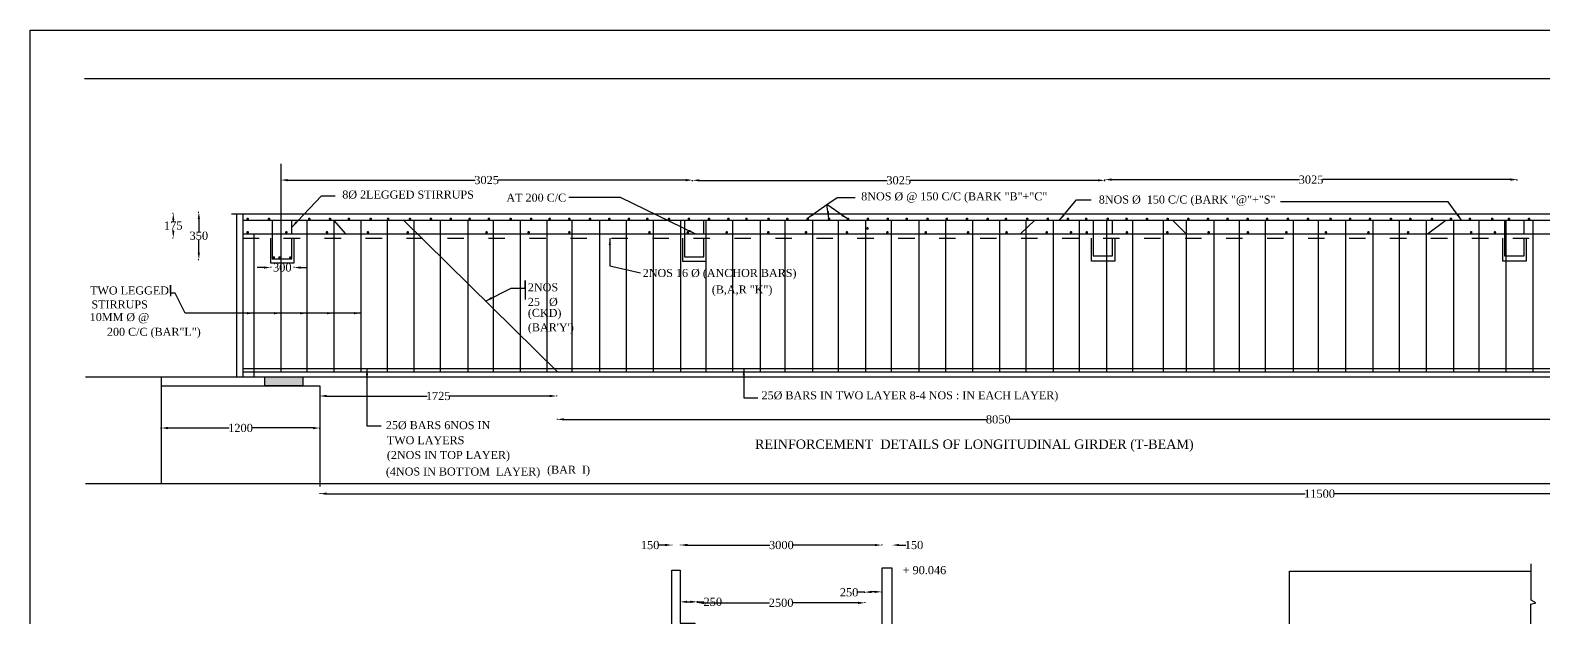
# Model space of a CAD drawing. Header units: millimetres. Extents: x 873 to 18870, y 107 to 12113.
# Drawn here: x 873 to 11954, y 7812 to 12113 of the extents above; entities that cross this region are included whole.
import ezdxf

# ---------------------------------------------------------------- set-up
doc = ezdxf.new("R2010")
doc.units = ezdxf.units.MM
doc.header["$MEASUREMENT"] = 0
doc.linetypes.add('ACAD_ISO03W100', pattern=[30, 12, -18])
for name, color, linetype in [('DIM', 5, 'Continuous'), ('DO LINE', 3, 'Continuous'), ('DWG.LINE', 10, 'Continuous'), ('HATCH', 2, 'Continuous'), ('TEXT', 7, 'Continuous')]:
    doc.layers.add(name, color=color, linetype=linetype)
doc.layers.add('TITLE', color=7, linetype='Continuous', lineweight=30)
doc.styles.get("Standard").update_dxf_attribs({"font": 'times.ttf', "height": 60})
doc.dimstyles.get("Standard").update_dxf_attribs({"dimtxt": 60, "dimasz": 50, "dimexe": 0.18, "dimexo": 0.0625, "dimgap": 0.09, "dimtad": 0, "dimtih": 1, "dimtoh": 1, "dimdec": 0, "dimzin": 0, "dimdsep": 46, "dimtxsty": 'Standard', "dimcen": 300, "dimclrd": 5, "dimclre": 5, "dimclrt": 4, "dimadec": 0, "dimazin": 0, "dimtfac": 1, "dimtdec": 0, "dimtofl": 0, "dimtmove": 0, "dimatfit": 3, "dimfxl": 0, "dimtolj": 1, "dimtzin": 0, "dimarcsym": 0})

# ---------------------------------------------------------------- blocks, each defined once
blk = doc.blocks.new('*D25')
at = {"layer": 'Defpoints', "color": 0, "ltscale": 0.2}
for p in [(5571, 8345), (5632, 8345), (5632, 8344)]:
    blk.add_point(p, dxfattribs=at)
at = {"layer": 'DIM', "color": 5, "lineweight": -2, "ltscale": 0.2}
for p, q in [((5521, 8344), (5471, 8344)), ((5571, 8345), (5571, 8344)), ((5632, 8345), (5632, 8344)), ((5682, 8344), (5732, 8344))]:
    blk.add_line(p, q, dxfattribs=at)
at = {"layer": 'DIM', "color": 5, "ltscale": 0.2}
for points in [[(5521, 8353), (5521, 8336), (5571, 8344)], [(5682, 8353), (5682, 8336), (5632, 8344)]]:
    blk.add_solid(points, dxfattribs=at)
at = {"layer": 'DIM', "color": 4, "ltscale": 0.2, "insert": (5411, 8344), "char_height": 60, "attachment_point": 5}
blk.add_mtext('\\A1;150', dxfattribs=at)
blk = doc.blocks.new('*D26')
at = {"layer": 'Defpoints', "color": 0, "ltscale": 0.2}
for p in [(5637, 8345), (7108, 8374), (7108, 8344)]:
    blk.add_point(p, dxfattribs=at)
at = {"layer": 'DIM', "color": 5, "lineweight": -2, "ltscale": 0.2}
for p, q in [((5637, 8345), (5637, 8344)), ((5687, 8344), (6287, 8344)), ((7058, 8344), (6457, 8344)), ((7108, 8349), (7108, 8344))]:
    blk.add_line(p, q, dxfattribs=at)
at = {"layer": 'DIM', "color": 5, "ltscale": 0.2}
for points in [[(5687, 8352), (5687, 8336), (5637, 8344)], [(7058, 8352), (7058, 8336), (7108, 8344)]]:
    blk.add_solid(points, dxfattribs=at)
at = {"layer": 'DIM', "color": 4, "ltscale": 0.2, "insert": (6372, 8344), "char_height": 60, "attachment_point": 5}
blk.add_mtext('\\A1;3000', dxfattribs=at)
blk = doc.blocks.new('*D27')
at = {"layer": 'Defpoints', "color": 0, "ltscale": 0.2}
for p in [(7108, 8344), (7183, 8344), (7183, 8344)]:
    blk.add_point(p, dxfattribs=at)
at = {"layer": 'DIM', "color": 5, "lineweight": -2, "ltscale": 0.2}
for p, q in [((7058, 8344), (7008, 8344)), ((7108, 8344), (7108, 8344)), ((7183, 8344), (7183, 8344)), ((7233, 8344), (7283, 8344))]:
    blk.add_line(p, q, dxfattribs=at)
at = {"layer": 'DIM', "color": 5, "ltscale": 0.2}
for points in [[(7058, 8352), (7058, 8336), (7108, 8344)], [(7233, 8352), (7233, 8336), (7183, 8344)]]:
    blk.add_solid(points, dxfattribs=at)
at = {"layer": 'DIM', "color": 4, "ltscale": 0.2, "insert": (7343, 8344), "char_height": 60, "attachment_point": 5}
blk.add_mtext('\\A1;150', dxfattribs=at)
blk = doc.blocks.new('*D40')
at = {"layer": 'Defpoints', "color": 0, "ltscale": 0.2}
for p in [(5632, 7966), (5756, 7966), (5756, 7928)]:
    blk.add_point(p, dxfattribs=at)
at = {"layer": 'DIM', "color": 5, "lineweight": -2, "ltscale": 0.2}
for p, q in [((5632, 7933), (5632, 7928)), ((5682, 7928), (5706, 7928)), ((5756, 7933), (5756, 7928)), ((5756, 7928), (5806, 7928))]:
    blk.add_line(p, q, dxfattribs=at)
at = {"layer": 'DIM', "color": 5, "ltscale": 0.2}
for points in [[(5682, 7937), (5682, 7920), (5632, 7928)], [(5706, 7937), (5706, 7920), (5756, 7928)]]:
    blk.add_solid(points, dxfattribs=at)
at = {"layer": 'DIM', "color": 4, "ltscale": 0.2, "insert": (5870, 7928), "char_height": 60, "attachment_point": 5}
blk.add_mtext('\\A1;250', dxfattribs=at)
blk = doc.blocks.new('*D28')
at = {"layer": 'Defpoints', "color": 0, "ltscale": 0.2}
for p in [(5756, 7928), (6983, 7928), (6983, 7921)]:
    blk.add_point(p, dxfattribs=at)
at = {"layer": 'DIM', "color": 5, "lineweight": -2, "ltscale": 0.2}
for p, q in [((5756, 7926), (5756, 7921)), ((5806, 7921), (6284, 7921)), ((6933, 7921), (6456, 7921)), ((6983, 7926), (6983, 7921))]:
    blk.add_line(p, q, dxfattribs=at)
at = {"layer": 'DIM', "color": 5, "ltscale": 0.2}
for points in [[(5806, 7929), (5806, 7912), (5756, 7921)], [(6933, 7929), (6933, 7912), (6983, 7921)]]:
    blk.add_solid(points, dxfattribs=at)
at = {"layer": 'DIM', "color": 4, "ltscale": 0.2, "insert": (6370, 7921), "char_height": 60, "attachment_point": 5}
blk.add_mtext('\\A1;2500', dxfattribs=at)
blk = doc.blocks.new('*D29')
at = {"layer": 'Defpoints', "color": 0, "ltscale": 0.2}
for p in [(7106, 8002), (6983, 7921), (7108, 7923)]:
    blk.add_point(p, dxfattribs=at)
at = {"layer": 'DIM', "color": 5, "lineweight": -2, "ltscale": 0.2}
for p, q in [((6982, 7999), (6932, 7998)), ((6982, 7994), (6982, 8000)), ((7056, 8001), (7032, 8001)), ((7106, 7997), (7106, 8002))]:
    blk.add_line(p, q, dxfattribs=at)
at = {"layer": 'DIM', "color": 5, "ltscale": 0.2}
for points in [[(7032, 8009), (7032, 7992), (6982, 7999)], [(7056, 8009), (7056, 7993), (7106, 8002)]]:
    blk.add_solid(points, dxfattribs=at)
at = {"layer": 'DIM', "color": 4, "ltscale": 0.2, "insert": (6868, 7998), "char_height": 60, "attachment_point": 5}
blk.add_mtext('\\A1;250', dxfattribs=at)
blk = doc.blocks.new('*D82')
at = {"layer": 'Defpoints', "color": 0, "ltscale": 0.2}
for p in [(1908, 10773), (1920, 10773), (1908, 10593)]:
    blk.add_point(p, dxfattribs=at)
at = {"layer": 'DIM', "color": 5, "lineweight": -2, "ltscale": 0.2}
for p, q in [((1915, 10773), (1920, 10773)), ((1920, 10723), (1920, 10714)), ((1920, 10643), (1920, 10652)), ((1915, 10593), (1920, 10593))]:
    blk.add_line(p, q, dxfattribs=at)
at = {"layer": 'DIM', "color": 5, "ltscale": 0.2}
for points in [[(1912, 10723), (1928, 10723), (1920, 10773)], [(1912, 10643), (1928, 10643), (1920, 10593)]]:
    blk.add_solid(points, dxfattribs=at)
at = {"layer": 'DIM', "color": 4, "ltscale": 0.2, "insert": (1920, 10683), "char_height": 60, "attachment_point": 5}
blk.add_mtext('\\A1;175', dxfattribs=at)
blk = doc.blocks.new('*D83')
at = {"layer": 'Defpoints', "color": 0, "ltscale": 0.2}
for p in [(2042, 10782), (2107, 10782), (2042, 10434)]:
    blk.add_point(p, dxfattribs=at)
at = {"layer": 'DIM', "color": 5, "lineweight": -2, "ltscale": 0.2}
for p, q in [((2102, 10782), (2107, 10782)), ((2107, 10732), (2107, 10638)), ((2107, 10484), (2107, 10577)), ((2102, 10434), (2107, 10434))]:
    blk.add_line(p, q, dxfattribs=at)
at = {"layer": 'DIM', "color": 5, "ltscale": 0.2}
for points in [[(2099, 10732), (2115, 10732), (2107, 10782)], [(2099, 10484), (2115, 10484), (2107, 10434)]]:
    blk.add_solid(points, dxfattribs=at)
at = {"layer": 'DIM', "color": 4, "ltscale": 0.2, "insert": (2107, 10608), "char_height": 60, "attachment_point": 5}
blk.add_mtext('\\A1;350', dxfattribs=at)
blk = doc.blocks.new('*D87')
at = {"layer": 'Defpoints', "color": 0, "ltscale": 0.2}
for p in [(2633, 10408), (2803, 10408), (2803, 10376)]:
    blk.add_point(p, dxfattribs=at)
at = {"layer": 'DIM', "color": 5, "lineweight": -2, "ltscale": 0.2}
for p, q in [((2583, 10376), (2533, 10376)), ((2633, 10381), (2633, 10375)), ((2803, 10381), (2803, 10375)), ((2853, 10376), (2903, 10376))]:
    blk.add_line(p, q, dxfattribs=at)
at = {"layer": 'DIM', "color": 5, "ltscale": 0.2}
for points in [[(2583, 10384), (2583, 10367), (2633, 10376)], [(2853, 10384), (2853, 10367), (2803, 10376)]]:
    blk.add_solid(points, dxfattribs=at)
at = {"layer": 'DIM', "color": 4, "ltscale": 0.2, "insert": (2718, 10376), "char_height": 60, "attachment_point": 5}
blk.add_mtext('\\A1;300', dxfattribs=at)
blk = doc.blocks.new('*D88')
at = {"layer": 'Defpoints', "color": 0, "ltscale": 0.2}
for p in [(2992, 9201), (1832, 9185), (2992, 9185)]:
    blk.add_point(p, dxfattribs=at)
at = {"layer": 'DIM', "color": 5, "lineweight": -2, "ltscale": 0.2}
for p, q in [((1832, 9196), (1832, 9201)), ((1882, 9201), (2330, 9201)), ((2942, 9201), (2494, 9201)), ((2992, 9196), (2992, 9201))]:
    blk.add_line(p, q, dxfattribs=at)
at = {"layer": 'DIM', "color": 5, "ltscale": 0.2}
for points in [[(1882, 9209), (1882, 9192), (1832, 9201)], [(2942, 9209), (2942, 9192), (2992, 9201)]]:
    blk.add_solid(points, dxfattribs=at)
at = {"layer": 'DIM', "color": 4, "ltscale": 0.2, "insert": (2412, 9201), "char_height": 60, "attachment_point": 5}
blk.add_mtext('\\A1;1200', dxfattribs=at)
blk = doc.blocks.new('*D89')
at = {"layer": 'Defpoints', "color": 0, "ltscale": 0.2}
for p in [(2992, 9444), (4726, 9444), (4726, 9435)]:
    blk.add_point(p, dxfattribs=at)
at = {"layer": 'DIM', "color": 5, "lineweight": -2, "ltscale": 0.2}
for p, q in [((2992, 9440), (2992, 9435)), ((3042, 9435), (3779, 9435)), ((4676, 9435), (3940, 9435)), ((4726, 9440), (4726, 9435))]:
    blk.add_line(p, q, dxfattribs=at)
at = {"layer": 'DIM', "color": 5, "ltscale": 0.2}
for points in [[(3042, 9444), (3042, 9427), (2992, 9435)], [(4676, 9444), (4676, 9427), (4726, 9435)]]:
    blk.add_solid(points, dxfattribs=at)
at = {"layer": 'DIM', "color": 4, "ltscale": 0.2, "insert": (3859, 9435), "char_height": 60, "attachment_point": 5}
blk.add_mtext('\\A1;1725', dxfattribs=at)
blk = doc.blocks.new('*D84')
at = {"layer": 'Defpoints', "color": 0, "ltscale": 0.2}
for p in [(4731, 9272), (12763, 9272), (12763, 9264)]:
    blk.add_point(p, dxfattribs=at)
at = {"layer": 'DIM', "color": 5, "lineweight": -2, "ltscale": 0.2}
for p, q in [((4731, 9269), (4731, 9264)), ((4781, 9264), (7876, 9264)), ((12713, 9264), (8044, 9264)), ((12763, 9269), (12763, 9264))]:
    blk.add_line(p, q, dxfattribs=at)
at = {"layer": 'DIM', "color": 5, "ltscale": 0.2}
for points in [[(4781, 9273), (4781, 9256), (4731, 9264)], [(12713, 9273), (12713, 9256), (12763, 9264)]]:
    blk.add_solid(points, dxfattribs=at)
at = {"layer": 'DIM', "color": 4, "ltscale": 0.2, "insert": (7960, 9264), "char_height": 60, "attachment_point": 5}
blk.add_mtext('\\A1;8050', dxfattribs=at)
blk = doc.blocks.new('*D85')
at = {"layer": 'Defpoints', "color": 0, "ltscale": 0.2}
for p in [(5721, 11007), (8740, 11014), (8740, 11007)]:
    blk.add_point(p, dxfattribs=at)
at = {"layer": 'DIM', "color": 5, "lineweight": -2, "ltscale": 0.2}
for p, q in [((5721, 11009), (5721, 11014)), ((5771, 11014), (7147, 11014)), ((8690, 11014), (7315, 11014)), ((8740, 11009), (8740, 11014))]:
    blk.add_line(p, q, dxfattribs=at)
at = {"layer": 'DIM', "color": 5, "ltscale": 0.2}
for points in [[(5771, 11022), (5771, 11006), (5721, 11014)], [(8690, 11022), (8690, 11006), (8740, 11014)]]:
    blk.add_solid(points, dxfattribs=at)
at = {"layer": 'DIM', "color": 4, "ltscale": 0.2, "insert": (7231, 11014), "char_height": 60, "attachment_point": 5}
blk.add_mtext('\\A1;3025', dxfattribs=at)
blk = doc.blocks.new('*D91')
at = {"layer": 'Defpoints', "color": 0, "ltscale": 0.2}
for p in [(2992, 8793), (14501, 8793), (14501, 8720)]:
    blk.add_point(p, dxfattribs=at)
at = {"layer": 'DIM', "color": 5, "lineweight": -2, "ltscale": 0.2}
for p, q in [((2992, 8725), (2992, 8720)), ((3042, 8720), (10208, 8720)), ((14451, 8720), (10416, 8720)), ((14501, 8725), (14501, 8720))]:
    blk.add_line(p, q, dxfattribs=at)
at = {"layer": 'DIM', "color": 5, "ltscale": 0.2}
for points in [[(3042, 8729), (3042, 8712), (2992, 8720)], [(14451, 8729), (14451, 8712), (14501, 8720)]]:
    blk.add_solid(points, dxfattribs=at)
at = {"layer": 'DIM', "color": 4, "ltscale": 0.2, "insert": (10312, 8720), "char_height": 60, "attachment_point": 5}
blk.add_mtext('\\A1;11500', dxfattribs=at)
blk = doc.blocks.new('*D92')
at = {"layer": 'Defpoints', "color": 0, "ltscale": 0.2}
for p in [(2708, 11016), (2708, 11016), (5721, 11009)]:
    blk.add_point(p, dxfattribs=at)
at = {"layer": 'DIM', "color": 5, "lineweight": -2, "ltscale": 0.2}
for p, q in [((2708, 11016), (2708, 11016)), ((2758, 11016), (4131, 11016)), ((5671, 11016), (4298, 11016)), ((5721, 11011), (5721, 11016))]:
    blk.add_line(p, q, dxfattribs=at)
at = {"layer": 'DIM', "color": 5, "ltscale": 0.2}
for points in [[(2758, 11024), (2758, 11007), (2708, 11016)], [(5671, 11024), (5671, 11007), (5721, 11016)]]:
    blk.add_solid(points, dxfattribs=at)
at = {"layer": 'DIM', "color": 4, "ltscale": 0.2, "insert": (4214, 11016), "char_height": 60, "attachment_point": 5}
blk.add_mtext('\\A1;3025', dxfattribs=at)
blk = doc.blocks.new('*D93')
at = {"layer": 'Defpoints', "color": 0, "ltscale": 0.2}
for p in [(8740, 11013), (11760, 11019), (11760, 11013)]:
    blk.add_point(p, dxfattribs=at)
at = {"layer": 'DIM', "color": 5, "lineweight": -2, "ltscale": 0.2}
for p, q in [((8740, 11014), (8740, 11019)), ((8790, 11019), (10166, 11019)), ((11710, 11019), (10334, 11019)), ((11760, 11014), (11760, 11019))]:
    blk.add_line(p, q, dxfattribs=at)
at = {"layer": 'DIM', "color": 5, "ltscale": 0.2}
for points in [[(8790, 11028), (8790, 11011), (8740, 11019)], [(11710, 11028), (11710, 11011), (11760, 11019)]]:
    blk.add_solid(points, dxfattribs=at)
at = {"layer": 'DIM', "color": 4, "ltscale": 0.2, "insert": (10250, 11019), "char_height": 60, "attachment_point": 5}
blk.add_mtext('\\A1;3025', dxfattribs=at)

msp = doc.modelspace()

# ---------------------------------------------------------------- hatches: boundary and pattern name
at = {"layer": 'HATCH', "ltscale": 0.2}
msp.add_hatch(color=256, dxfattribs=at).paths.add_polyline_path([(2589.2, 9576.3), (2589.2, 9510), (2868.9, 9510), (2868.9, 9576.3)])

# ---------------------------------------------------------------- linework, layer by layer
at = {"layer": 'DIM', "ltscale": 0.2}
for points in [[(6779.8, 10888), (6911.7, 10888)], [(2005.8, 10041.5), (1934, 10189.2), (1898.9, 10189.2), (1898.9, 10247.2), (1898.9, 10166.9)], [(4496.1, 10224.2), (4496.1, 10282), (4496.1, 10141.5)], [(3292.2, 10041.5), (2005.8, 10041.5)]]:
    msp.add_lwpolyline(points, dxfattribs=at)
at = {"layer": 'DO LINE', "linetype": 'ACAD_ISO03W100', "ltscale": 10}
msp.add_lwpolyline([(2428, 10590), (15545.2, 10590)], dxfattribs=at)
at = {"layer": 'DWG.LINE', "ltscale": 0.2}
for points in [[(15656.2, 11758.1), (1270.1, 11758.1)], [(2708, 11134.8), (2708, 9611.2)], [(2347, 10768.6), (15545.2, 10768.6)], [(2347, 10768.6), (15545.2, 10768.6)], [(2382.4, 10768.6), (2382.4, 9576.3)], [(2428, 10768.6), (2428, 9576.3)], [(2428, 10721.6), (15545.2, 10721.6)], [(2644.8, 10721.6), (2644.8, 10438.8), (2787.5, 10438.8), (2787.5, 10590)], [(2787.5, 10622.9), (2787.5, 10721.6)], [(2896.9, 10721.6), (2896.9, 9611.2)], [(3094.3, 10721.6), (3094.3, 9611.2)], [(3184.3, 10622.9), (3094.3, 10721.6)], [(3292.2, 10721.6), (3292.2, 9611.2)], [(3486.7, 10721.6), (3486.7, 9611.2)], [(3605.9, 10721.6), (4733.8, 9611.2)], [(3681.2, 10721.6), (3681.2, 9611.2)], [(3873.3, 10721.6), (3873.3, 9611.2)], [(4076.3, 10721.6), (4076.3, 9611.2)], [(4262.7, 10721.6), (4262.7, 9611.2)], [(4458.6, 10721.6), (4458.6, 9611.2)], [(4654.9, 10721.6), (4654.9, 9615.9)], [(4836.8, 10721.6), (4836.8, 9611.2)], [(5041.2, 10721.6), (5041.2, 9611.2)], [(5235.7, 10721.6), (5235.7, 9611.2)], [(5432.3, 10721.6), (5432.3, 9611.2)], [(5632.5, 10721.6), (5632.5, 9611.2)], [(5661.7, 10721.6), (5661.7, 10454.3), (5804.4, 10454.3), (5804.4, 10590)], [(5804.4, 10622.9), (5804.4, 10721.6)], [(5818.5, 10721.6), (5818.5, 9611.2)], [(6013.1, 10721.6), (6013.1, 9611.2)], [(6217.5, 10721.6), (6217.5, 9611.2)], [(6396.5, 10721.6), (6396.5, 9611.2)], [(6598.7, 10721.6), (6598.7, 9611.2)], [(6789, 10721.6), (6789, 9611.2)], [(6987.8, 10721.6), (6987.8, 9611.2)], [(7176.7, 10721.6), (7176.7, 9611.2)], [(7379.2, 10721.6), (7379.2, 9611.2)], [(7573.7, 10721.6), (7573.7, 9611.2)], [(7771, 10721.6), (7771, 9611.2)], [(7969.8, 10721.6), (7969.8, 9611.2)], [(8123.4, 10622.9), (8228.4, 10721.6)], [(8161.5, 10721.6), (8161.5, 9611.2)], [(8360.7, 10721.6), (8360.7, 9611.2)], [(8552.4, 10721.6), (8552.4, 9611.2)], [(8654.4, 10721.6), (8654.4, 10462.5), (8797.1, 10462.5), (8797.1, 10590)], [(8752.6, 10721.6), (8752.6, 9611.2)], [(8797.1, 10622.9), (8797.1, 10721.6)], [(8942.9, 10721.6), (8942.9, 9611.2)], [(9166.2, 10721.6), (9166.2, 9611.2)], [(9336.8, 10622.9), (9234.6, 10721.6)], [(9336.8, 10721.6), (9336.8, 9615.9)], [(9538.4, 10721.6), (9538.4, 9611.2)], [(9724.4, 10721.6), (9724.4, 9611.2)], [(9914, 10721.6), (9914, 9611.2)], [(10118.4, 10721.6), (10118.4, 9611.2)], [(10303, 10721.6), (10303, 9611.2)], [(10503.2, 10721.6), (10503.2, 9611.2)], [(10701.9, 10721.6), (10701.9, 9611.2)], [(10895.8, 10721.6), (10895.8, 9611.2)], [(11093.1, 10721.6), (11093.1, 9611.2)], [(11103.6, 10622.9), (11237.5, 10721.6)], [(11291.9, 10721.6), (11291.9, 9611.2)], [(11478, 10721.6), (11478, 9611.2)], [(11666.6, 10721.6), (11666.6, 10462.5), (11809.3, 10462.5), (11809.3, 10590)], [(11675.9, 10721.6), (11675.9, 9611.2)], [(11809.3, 10622.9), (11809.3, 10721.6)], [(11873.3, 10721.6), (11873.3, 9611.2)], [(2428, 10622.9), (15545.2, 10622.9)], [(2510.6, 10622.9), (2510.6, 9576.3)], [(2803.2, 10590), (2803.2, 10407.7), (2633.2, 10407.7), (2633.2, 10590)], [(5820.1, 10590), (5820.1, 10419.8), (5650.2, 10419.8), (5650.2, 10590)], [(8812.8, 10590), (8812.8, 10421.2), (8642.8, 10421.2), (8642.8, 10590)], [(11825, 10590), (11825, 10421.2), (11655, 10421.2), (11655, 10590)], [(1276.1, 9576.3), (15553.5, 9576.3)], [(1832.2, 9576.3), (1832.2, 8794.3)], [(2428, 9636.8), (15075.7, 9636.8)], [(2428, 9611.2), (15075.7, 9611.2)], [(1832.2, 9510), (2992.3, 9510), (2992.3, 8773.6)], [(15691.3, 8793), (1276.1, 8793)], [(11861.4, 6981.6), (11861.4, 7347.4), (11904.6, 7365.5), (11834.3, 7367.8), (11899.3, 7410.5), (11859.6, 7411.6), (11859.6, 7685.7), (11859.6, 7910.5), (11894.6, 7919.9), (11862, 7941.3), (11862, 8206.5)], [(5571, 7638.3), (5571, 8160.5), (5631.9, 8160.5), (5631.9, 7771.6), (5738.5, 7771.6), (5738.5, 7675.6)], [(7183.2, 7638.3), (7183.2, 8173.8), (7107.6, 8173.8), (7107.6, 7757.3), (7015.5, 7757.3), (6990.8, 7686.8)], [(10092.7, 7034.7), (10092.7, 8153.8)], [(10092.7, 8153.8), (11862, 8153.8)]]:
    msp.add_lwpolyline(points, dxfattribs=at)
msp.add_lwpolyline([(2589.2, 9576.3), (2868.9, 9576.3), (2868.9, 9510), (2589.2, 9510)], close=True, dxfattribs=at)
at = {"layer": 'HATCH', "ltscale": 0.2, "const_width": 9.76}
for points in [[(2459.2, 10731.5, 1), (2469, 10731.5, 1)], [(2459.3, 10633.2, 1), (2469.1, 10633.2, 1)], [(2615.8, 10731.5, 1), (2625.5, 10731.5, 1)], [(2743.2, 10633.2, 1), (2752.9, 10633.2, 1)], [(2910.9, 10731.5, 1), (2920.7, 10731.5, 1)], [(3039.9, 10633.2, 1), (3049.6, 10633.2, 1)], [(3062.9, 10731.5, 1), (3072.7, 10731.5, 1)], [(3200.6, 10731.5, 1), (3210.3, 10731.5, 1)], [(3340, 10633.2, 1), (3349.7, 10633.2, 1)], [(3359.8, 10731.5, 1), (3369.5, 10731.5, 1)], [(3487.9, 10731.5, 1), (3497.6, 10731.5, 1)], [(3631.7, 10633.2, 1), (3641.5, 10633.2, 1)], [(3647.6, 10731.5, 1), (3657.4, 10731.5, 1)], [(3800.8, 10731.5, 1), (3810.6, 10731.5, 1)], [(3946.9, 10731.5, 1), (3956.6, 10731.5, 1)], [(4084.5, 10731.5, 1), (4094.3, 10731.5, 1)], [(4208.4, 10633.2, 1), (4218.1, 10633.2, 1)], [(4225.8, 10731.5, 1), (4235.5, 10731.5, 1)], [(4385.4, 10731.5, 1), (4395.2, 10731.5, 1)], [(4516.5, 10633.2, 1), (4526.3, 10633.2, 1)], [(4535.1, 10731.5, 1), (4544.8, 10731.5, 1)], [(4670.3, 10731.5, 1), (4680.1, 10731.5, 1)], [(4815.1, 10731.5, 1), (4824.9, 10731.5, 1)], [(4815.3, 10633.2, 1), (4825.1, 10633.2, 1)], [(4966, 10731.5, 1), (4975.7, 10731.5, 1)], [(5107.2, 10731.5, 1), (5117, 10731.5, 1)], [(5250.5, 10731.5, 1), (5260.3, 10731.5, 1)], [(5385.8, 10731.5, 1), (5395.5, 10731.5, 1)], [(5401.5, 10633.2, 1), (5411.3, 10633.2, 1)], [(5543.8, 10731.5, 1), (5553.5, 10731.5, 1)], [(5682, 10633.2, 1), (5691.8, 10633.2, 1)], [(5689.8, 10731.5, 1), (5699.6, 10731.5, 1)], [(5837, 10731.5, 1), (5846.8, 10731.5, 1)], [(5967.3, 10633.2, 1), (5977.1, 10633.2, 1)], [(5979.5, 10731.5, 1), (5989.2, 10731.5, 1)], [(6111.8, 10731.5, 1), (6121.5, 10731.5, 1)], [(6271.3, 10633.2, 1), (6281, 10633.2, 1)], [(6273.3, 10731.5, 1), (6283.1, 10731.5, 1)], [(6411, 10731.5, 1), (6420.8, 10731.5, 1)], [(6547.4, 10633.2, 1), (6557.2, 10633.2, 1)], [(6559.4, 10731.5, 1), (6569.2, 10731.5, 1)], [(6716.2, 10731.5, 1), (6726, 10731.5, 1)], [(6847, 10633.2, 1), (6856.7, 10633.2, 1)], [(6855.1, 10731.5, 1), (6864.8, 10731.5, 1)], [(6997.5, 10662.1, 1), (7007.3, 10662.1, 1)], [(7000.2, 10731.5, 1), (7010, 10731.5, 1)], [(7143.6, 10633.2, 1), (7153.3, 10633.2, 1)], [(7146.2, 10731.5, 1), (7156, 10731.5, 1)], [(7285.1, 10731.5, 1), (7294.8, 10731.5, 1)], [(7424.3, 10633.2, 1), (7434.1, 10633.2, 1)], [(7437.1, 10731.5, 1), (7446.9, 10731.5, 1)], [(7578, 10731.5, 1), (7587.7, 10731.5, 1)], [(7726.4, 10731.5, 1), (7736.2, 10731.5, 1)], [(7734.3, 10633.2, 1), (7744.1, 10633.2, 1)], [(7877.2, 10731.5, 1), (7887, 10731.5, 1)], [(8011.3, 10731.5, 1), (8021, 10731.5, 1)], [(8015.7, 10633.2, 1), (8025.5, 10633.2, 1)], [(8166.9, 10731.5, 1), (8176.6, 10731.5, 1)], [(8310.2, 10633.2, 1), (8319.9, 10633.2, 1)], [(8317.7, 10731.5, 1), (8327.5, 10731.5, 1)], [(8464.9, 10731.5, 1), (8474.7, 10731.5, 1)], [(8487.9, 10633.2, 1), (8497.7, 10633.2, 1)], [(8599, 10731.5, 1), (8608.8, 10731.5, 1)], [(8603.1, 10633.2, 1), (8612.9, 10633.2, 1)], [(8756.6, 10731.5, 1), (8766.4, 10731.5, 1)], [(8894.2, 10731.5, 1), (8904, 10731.5, 1)], [(8896.7, 10633.2, 1), (8906.4, 10633.2, 1)], [(9043.9, 10731.5, 1), (9053.6, 10731.5, 1)], [(9192.7, 10633.2, 1), (9202.5, 10633.2, 1)], [(9195.9, 10731.5, 1), (9205.6, 10731.5, 1)], [(9346.7, 10731.5, 1), (9356.5, 10731.5, 1)], [(9490.3, 10731.5, 1), (9500.1, 10731.5, 1)], [(9495.4, 10633.2, 1), (9505.2, 10633.2, 1)], [(9634, 10731.5, 1), (9643.7, 10731.5, 1)], [(9780.9, 10731.5, 1), (9790.7, 10731.5, 1)], [(9782.6, 10633.2, 1), (9792.3, 10633.2, 1)], [(9923.4, 10731.5, 1), (9933.1, 10731.5, 1)], [(10064.8, 10633.2, 1), (10074.6, 10633.2, 1)], [(10075.4, 10731.5, 1), (10085.1, 10731.5, 1)], [(10222.6, 10731.5, 1), (10232.4, 10731.5, 1)], [(10353.8, 10633.2, 1), (10363.5, 10633.2, 1)], [(10387.8, 10731.5, 1), (10397.5, 10731.5, 1)], [(10531.4, 10731.5, 1), (10541.2, 10731.5, 1)], [(10665.3, 10633.2, 1), (10675.1, 10633.2, 1)], [(10676.2, 10731.5, 1), (10686, 10731.5, 1)], [(10829.9, 10731.5, 1), (10839.6, 10731.5, 1)], [(10956.1, 10633.2, 1), (10965.9, 10633.2, 1)], [(10972.3, 10731.5, 1), (10982.1, 10731.5, 1)], [(11130.3, 10731.5, 1), (11140.1, 10731.5, 1)], [(11269.1, 10731.5, 1), (11278.9, 10731.5, 1)], [(11408, 10731.5, 1), (11417.8, 10731.5, 1)], [(11417.4, 10633.2, 1), (11427.1, 10633.2, 1)], [(11571.7, 10731.5, 1), (11581.4, 10731.5, 1)], [(11591.1, 10633.2, 1), (11600.9, 10633.2, 1)], [(11693.8, 10731.5, 1), (11703.5, 10731.5, 1)], [(11841, 10731.5, 1), (11850.8, 10731.5, 1)], [(2650.8, 10448.5, 1), (2660.5, 10448.5, 1)], [(2693.3, 10448.9, 1), (2703.1, 10448.9, 1)], [(2772, 10448.5, 1), (2781.7, 10448.5, 1)]]:
    msp.add_lwpolyline(points, format="xyb", close=True, dxfattribs=at)
at = {"layer": 'TITLE', "ltscale": 0.2}
msp.add_lwpolyline([(872.8, 12112.6), (18870.2, 12112.6), (18870.2, 106.8), (872.8, 106.8)], close=True, dxfattribs=at)

# ---------------------------------------------------------------- texts
at = {"layer": 'TEXT', "ltscale": 0.2}
for s, height, p in [('8%%C 2LEGGED STIRRUPS', 58.577, (3157.3, 10880.8)), ('AT 200 C/C', 58.58, (4359, 10857.9)), ('8NOS %%C @ 150 C/C (BARK "B"+"C"', 58.577, (6956.6, 10867.6)), ('8NOS %%C  150 C/C (BARK "@"+"S"', 58.577, (8696, 10844.4)), ('2NOS 16 %%C (ANCHOR BARS)', 58.577, (5356.9, 10306.7)), ('TWO LEGGED', 58.58, (1310.6, 10178.7)), ('2NOS', 58.58, (4515.9, 10201.8)), ('(B,A,R "K")', 58.577, (5862.7, 10185.9)), ('STIRRUPS', 58.58, (1320.5, 10076.3)), ('25   %%C', 58.58, (4515.9, 10095.1)), ('10MM %%C @', 58.58, (1308.1, 9983.7)), ('(CKD)', 58.58, (4515.9, 10014.7)), ('200 C/C (BAR"L")', 58.577, (1434.2, 9875.9)), ("(BAR'Y')", 58.58, (4515.9, 9908.8)), ('25%%C BARS IN TWO LAYER 8-4 NOS : IN EACH LAYER)', 58.577, (6227, 9411.2)), ('25Ø BARS 6NOS IN', 58.577, (3476.3, 9192.5)), ('TWO LAYERS', 58.58, (3483.4, 9082.3)), ('REINFORCEMENT  DETAILS OF LONGITUDINAL GIRDER (T-BEAM)', 68.34, (6179.3, 9048.4)), ('(2NOS IN TOP LAYER)', 58.577, (3483.4, 8974)), ('(4NOS IN BOTTOM  LAYER)', 58.577, (3476.3, 8853.2)), ('(BAR  I)', 58.58, (4656.8, 8866.6)), ('+ 90.046', 59.42, (7259.3, 8130.8))]:
    msp.add_text(s, height=height, dxfattribs=at).set_placement(p)

# ---------------------------------------------------------------- dimensions: what is measured, and where the dimension line sits
at = {"layer": 'DIM', "ltscale": 0.2}
for base, p1, p2, text, picture, middle in [((2708, 11015.7), (5720.9, 11009), (2708, 11015.7), '3025', '*D92', (4214.5, 11015.7)), ((2992.3, 9200.7), (1832.2, 9185.3), (2992.3, 9185.3), '1200', '*D88', (2412.3, 9200.7)), ((7107.6, 8344), (5636.7, 8345), (7107.6, 8373.7), '3000', '*D26', (6372.2, 8344)), ((7183.2, 8343.8), (7107.6, 8343.8), (7183.2, 8343.8), '150', '*D27', (7343, 8343.8)), ((5756.1, 7928.2), (5631.9, 7966.1), (5756.1, 7966.1), '250', '*D40', (5870.1, 7928.2)), ((6983.5, 7920.7), (5756.1, 7928.1), (6983.5, 7928.1), '2500', '*D28', (6369.8, 7920.7))]:
    dim = msp.add_linear_dim(base=base, p1=p1, p2=p2, text=text, dimstyle='Standard', dxfattribs=at)
    dim.commit()
    dim.dimension.update_dxf_attribs({"geometry": picture, "text_midpoint": middle})
for base, p1, p2, text, picture, middle in [((8740.2, 11014), (5720.9, 11007.4), (8740.2, 11007.4), '3025', '*D85', (7230.6, 11014)), ((11759.5, 11019.2), (8740.2, 11012.6), (11759.5, 11012.6), '3025', '*D93', (10249.9, 11019.2)), ((12763.2, 9264.2), (4730.7, 9272.3), (12763.2, 9272.3), '8050', '*D84', (7960, 9264.2)), ((14501.3, 8720.5), (2992.3, 8793), (14501.3, 8793), '11500', '*D91', (10312.3, 8720.5)), ((5631.9, 8344.2), (5571, 8345.2), (5631.9, 8345.2), '150', '*D25', (5411.2, 8344.2))]:
    dim = msp.add_linear_dim(base=base, p1=p1, p2=p2, text=text, dimstyle='Standard', dxfattribs=at)
    dim.commit()
    dim.dimension.update_dxf_attribs({"geometry": picture, "text_midpoint": middle, "dimtype": 160})
for base, p1, p2, text, picture, middle in [((1920.1, 10772.9), (1907.5, 10593.4), (1907.5, 10772.9), '175', '*D82', (1920.1, 10683.2)), ((2107, 10781.9), (2042.3, 10433.7), (2042.3, 10781.9), '350', '*D83', (2107, 10607.8))]:
    dim = msp.add_linear_dim(base=base, p1=p1, p2=p2, angle=90, text=text, dimstyle='Standard', dxfattribs=at)
    dim.commit()
    dim.dimension.update_dxf_attribs({"geometry": picture, "text_midpoint": middle})
for p1, p2, distance, text, picture, middle in [((2633.2, 10407.7), (2803.2, 10407.7), -32, '300', '*D87', (2718.2, 10375.6)), ((2992.3, 9443.8), (4726.2, 9443.8), -8.6, '1725', '*D89', (3859.3, 9435.2))]:
    dim = msp.add_aligned_dim(p1=p1, p2=p2, distance=distance, text=text, dimstyle='Standard', dxfattribs=at)
    dim.commit()
    dim.dimension.update_dxf_attribs({"geometry": picture, "text_midpoint": middle})
dim = msp.add_linear_dim(base=(7105.9, 8002.2), p1=(6983.5, 7920.5), p2=(7107.6, 7923.3), angle=1.25298, text='250', dimstyle='Standard', dxfattribs=at)
dim.commit()
dim.dimension.update_dxf_attribs({"geometry": '*D29', "text_midpoint": (6867.8, 7998.4), "dimtype": 161})

# ---------------------------------------------------------------- leaders
for points in [[(2787.5, 10672.2), (3005.2, 10901.1), (3106.3, 10901.1)], [(5741.2, 10622.9), (5194.4, 10887.6), (4817, 10887.6)], [(6720.4, 10736.3), (6705.2, 10836.2), (6779.8, 10888)], [(8407.3, 10721.6), (8532.4, 10871), (8640.3, 10871)], [(6564.3, 10736.4), (6705.2, 10836.2)], [(6855.1, 10731.5), (6705.2, 10836.2)], [(11352.7, 10721.6), (11255.1, 10856.2), (10027.1, 10856.2)], [(5116.2, 10590), (5116.2, 10387.1), (5340.1, 10335.7)], [(4206.4, 10130.4), (4394.5, 10224.2), (4496.1, 10224.2)], [(2510.6, 10041.5), (2005.8, 10041.5)], [(2708, 10041.5), (2382.4, 10041.5)], [(2901.2, 10041.5), (2510.6, 10041.5)], [(3094.3, 10041.5), (2708, 10041.5)], [(3292.2, 10041.5), (2896.9, 10041.5)], [(3337.9, 9636.8), (3337.9, 9217.8), (3440.8, 9217.8)], [(6096.9, 9636.8), (6096.9, 9422.4), (6200.1, 9422.4)]]:
    msp.add_leader(points, dimstyle='Standard', override={"dimgap": 0.09, "dimtad": 0}, dxfattribs=at)

doc.saveas('drawing.dxf')
